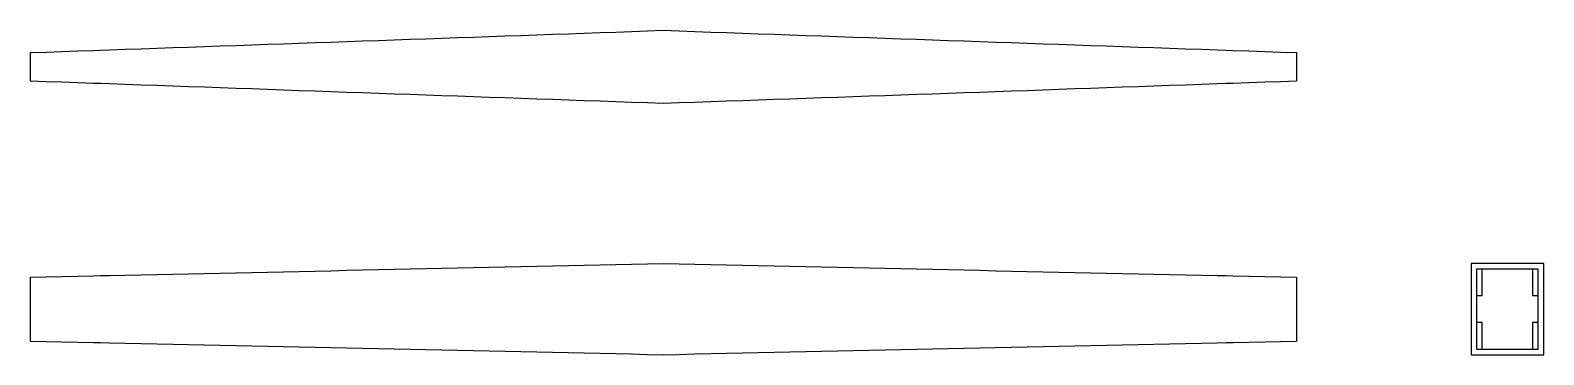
# Model space of a CAD drawing. Header units: inches. Extents: x 0 to 10.8, y -0.3 to 2.
import ezdxf

# ---------------------------------------------------------------- set-up
doc = ezdxf.new("R2010")
doc.units = ezdxf.units.IN

msp = doc.modelspace()

# ---------------------------------------------------------------- linework, layer by layer
at = {"layer": 'FRONT'}
for p, q in [((4.3875, 0.320817), (4.5, 0.323218)), ((4.5, 0.323218), (4.6125, 0.320817)), ((0, 0.227197), (0.1125, 0.229597)), ((0, 0.227197), (0, -0.227197)), ((0.1125, 0.229597), (0.225, 0.231998)), ((0.225, 0.231998), (0.3375, 0.234398)), ((0.3375, 0.234398), (0.45, 0.236799)), ((0.45, 0.236799), (0.5, 0.237866)), ((0.5, 0.237866), (0.5625, 0.239199)), ((0.5625, 0.239199), (0.675, 0.2416)), ((0.675, 0.2416), (0.7875, 0.244)), ((0.7875, 0.244), (0.9, 0.246401)), ((0.9, 0.246401), (1.0125, 0.248801)), ((1.0125, 0.248801), (1.125, 0.251202)), ((1.125, 0.251202), (1.2375, 0.253602)), ((1.2375, 0.253602), (1.35, 0.256003)), ((1.35, 0.256003), (1.4625, 0.258404)), ((1.4625, 0.258404), (1.575, 0.260804)), ((1.575, 0.260804), (1.6875, 0.263205)), ((1.6875, 0.263205), (1.8, 0.265605)), ((1.8, 0.265605), (1.9125, 0.268006)), ((1.9125, 0.268006), (2.025, 0.270406)), ((2.025, 0.270406), (2.1375, 0.272807)), ((2.1375, 0.272807), (2.25, 0.275207)), ((2.25, 0.275207), (2.3625, 0.277608)), ((2.3625, 0.277608), (2.475, 0.280008)), ((2.475, 0.280008), (2.5875, 0.282409)), ((2.5875, 0.282409), (2.7, 0.284809)), ((2.7, 0.284809), (2.8125, 0.28721)), ((2.8125, 0.28721), (2.925, 0.28961)), ((2.925, 0.28961), (3.0375, 0.292011)), ((3.0375, 0.292011), (3.15, 0.294411)), ((3.15, 0.294411), (3.2625, 0.296812)), ((3.2625, 0.296812), (3.375, 0.299213)), ((3.375, 0.299213), (3.4875, 0.301613)), ((3.4875, 0.301613), (3.6, 0.304014)), ((3.6, 0.304014), (3.7125, 0.306414)), ((3.7125, 0.306414), (3.825, 0.308815)), ((3.825, 0.308815), (3.9375, 0.311215)), ((3.9375, 0.311215), (4.05, 0.313616)), ((4.05, 0.313616), (4.1625, 0.316016)), ((4.1625, 0.316016), (4.275, 0.318417)), ((4.275, 0.318417), (4.3875, 0.320817)), ((4.6125, 0.320817), (4.725, 0.318417)), ((4.725, 0.318417), (4.8375, 0.316016)), ((4.8375, 0.316016), (4.95, 0.313616)), ((4.95, 0.313616), (5.0625, 0.311215)), ((5.0625, 0.311215), (5.175, 0.308815)), ((5.175, 0.308815), (5.2875, 0.306414)), ((5.2875, 0.306414), (5.4, 0.304014)), ((5.4, 0.304014), (5.5125, 0.301613)), ((5.5125, 0.301613), (5.625, 0.299213)), ((5.625, 0.299213), (5.7375, 0.296812)), ((5.7375, 0.296812), (5.85, 0.294411)), ((5.85, 0.294411), (5.9625, 0.292011)), ((5.9625, 0.292011), (6.075, 0.28961)), ((6.075, 0.28961), (6.1875, 0.28721)), ((6.1875, 0.28721), (6.3, 0.284809)), ((6.3, 0.284809), (6.4125, 0.282409)), ((6.4125, 0.282409), (6.525, 0.280008)), ((6.525, 0.280008), (6.6375, 0.277608)), ((6.6375, 0.277608), (6.75, 0.275207)), ((6.75, 0.275207), (6.8625, 0.272807)), ((6.8625, 0.272807), (6.975, 0.270406)), ((6.975, 0.270406), (7.0875, 0.268006)), ((7.0875, 0.268006), (7.2, 0.265605)), ((7.2, 0.265605), (7.3125, 0.263205)), ((7.3125, 0.263205), (7.425, 0.260804)), ((7.425, 0.260804), (7.5375, 0.258404)), ((7.5375, 0.258404), (7.65, 0.256003)), ((7.65, 0.256003), (7.7625, 0.253602)), ((7.7625, 0.253602), (7.875, 0.251202)), ((7.875, 0.251202), (7.9875, 0.248801)), ((7.9875, 0.248801), (8.1, 0.246401)), ((8.1, 0.246401), (8.2125, 0.244)), ((8.2125, 0.244), (8.325, 0.2416)), ((8.325, 0.2416), (8.4375, 0.239199)), ((8.4375, 0.239199), (8.5, 0.237866)), ((8.5, 0.237866), (8.55, 0.236799)), ((8.55, 0.236799), (8.6625, 0.234398)), ((8.6625, 0.234398), (8.775, 0.231998)), ((8.775, 0.231998), (8.8875, 0.229597)), ((8.8875, 0.229597), (9, 0.227197)), ((9, 0.227197), (9, -0.227197)), ((0, -0.227197), (0.1125, -0.229597)), ((0.1125, -0.229597), (0.225, -0.231998)), ((0.225, -0.231998), (0.3375, -0.234398)), ((0.3375, -0.234398), (0.45, -0.236799)), ((0.45, -0.236799), (0.5, -0.237866)), ((0.5, -0.237866), (0.5625, -0.239199)), ((0.5625, -0.239199), (0.675, -0.2416)), ((0.675, -0.2416), (0.7875, -0.244)), ((0.7875, -0.244), (0.9, -0.246401)), ((0.9, -0.246401), (1.0125, -0.248801)), ((1.0125, -0.248801), (1.125, -0.251202)), ((1.125, -0.251202), (1.2375, -0.253602)), ((1.2375, -0.253602), (1.35, -0.256003)), ((1.35, -0.256003), (1.4625, -0.258404)), ((1.4625, -0.258404), (1.575, -0.260804)), ((1.575, -0.260804), (1.6875, -0.263205)), ((1.6875, -0.263205), (1.8, -0.265605)), ((1.8, -0.265605), (1.9125, -0.268006)), ((1.9125, -0.268006), (2.025, -0.270406)), ((2.025, -0.270406), (2.1375, -0.272807)), ((2.1375, -0.272807), (2.25, -0.275207)), ((2.25, -0.275207), (2.3625, -0.277608)), ((2.3625, -0.277608), (2.475, -0.280008)), ((2.475, -0.280008), (2.5875, -0.282409)), ((2.5875, -0.282409), (2.7, -0.284809)), ((2.7, -0.284809), (2.8125, -0.28721)), ((2.8125, -0.28721), (2.925, -0.28961)), ((2.925, -0.28961), (3.0375, -0.292011)), ((3.0375, -0.292011), (3.15, -0.294411)), ((3.15, -0.294411), (3.2625, -0.296812)), ((3.2625, -0.296812), (3.375, -0.299213)), ((3.375, -0.299213), (3.4875, -0.301613)), ((3.4875, -0.301613), (3.6, -0.304014)), ((3.6, -0.304014), (3.7125, -0.306414)), ((3.7125, -0.306414), (3.825, -0.308815)), ((3.825, -0.308815), (3.9375, -0.311215)), ((3.9375, -0.311215), (4.05, -0.313616)), ((4.05, -0.313616), (4.1625, -0.316016)), ((4.1625, -0.316016), (4.275, -0.318417)), ((4.275, -0.318417), (4.3875, -0.320817)), ((4.3875, -0.320817), (4.5, -0.323218)), ((4.5, -0.323218), (4.6125, -0.320817)), ((4.6125, -0.320817), (4.725, -0.318417)), ((4.725, -0.318417), (4.8375, -0.316016)), ((4.8375, -0.316016), (4.95, -0.313616)), ((4.95, -0.313616), (5.0625, -0.311215)), ((5.0625, -0.311215), (5.175, -0.308815)), ((5.175, -0.308815), (5.2875, -0.306414)), ((5.2875, -0.306414), (5.4, -0.304014)), ((5.4, -0.304014), (5.5125, -0.301613)), ((5.5125, -0.301613), (5.625, -0.299213)), ((5.625, -0.299213), (5.7375, -0.296812)), ((5.7375, -0.296812), (5.85, -0.294411)), ((5.85, -0.294411), (5.9625, -0.292011)), ((5.9625, -0.292011), (6.075, -0.28961)), ((6.075, -0.28961), (6.1875, -0.28721)), ((6.1875, -0.28721), (6.3, -0.284809)), ((6.3, -0.284809), (6.4125, -0.282409)), ((6.4125, -0.282409), (6.525, -0.280008)), ((6.525, -0.280008), (6.6375, -0.277608)), ((6.6375, -0.277608), (6.75, -0.275207)), ((6.75, -0.275207), (6.8625, -0.272807)), ((6.8625, -0.272807), (6.975, -0.270406)), ((6.975, -0.270406), (7.0875, -0.268006)), ((7.0875, -0.268006), (7.2, -0.265605)), ((7.2, -0.265605), (7.3125, -0.263205)), ((7.3125, -0.263205), (7.425, -0.260804)), ((7.425, -0.260804), (7.5375, -0.258404)), ((7.5375, -0.258404), (7.65, -0.256003)), ((7.65, -0.256003), (7.7625, -0.253602)), ((7.7625, -0.253602), (7.875, -0.251202)), ((7.875, -0.251202), (7.9875, -0.248801)), ((7.9875, -0.248801), (8.1, -0.246401)), ((8.1, -0.246401), (8.2125, -0.244)), ((8.2125, -0.244), (8.325, -0.2416)), ((8.325, -0.2416), (8.4375, -0.239199)), ((8.4375, -0.239199), (8.5, -0.237866)), ((8.5, -0.237866), (8.55, -0.236799)), ((8.55, -0.236799), (8.6625, -0.234398)), ((8.6625, -0.234398), (8.775, -0.231998)), ((8.775, -0.231998), (8.8875, -0.229597)), ((8.8875, -0.229597), (9, -0.227197))]:
    msp.add_line(p, q, dxfattribs=at)
at = {"layer": 'SECTION'}
for p, q in [((10.758439, 0.323218), (10.241561, 0.323218)), ((10.241561, 0.323218), (10.241561, -0.323218)), ((10.758439, -0.323218), (10.758439, 0.323218)), ((10.718439, 0.283218), (10.281561, 0.283218)), ((10.281561, 0.283218), (10.281561, -0.283218)), ((10.321561, 0.283218), (10.281561, 0.283218)), ((10.281561, 0.283218), (10.281561, 0.095732)), ((10.321561, 0.095732), (10.321561, 0.283218)), ((10.718439, 0.283218), (10.678439, 0.283218)), ((10.678439, 0.283218), (10.678439, 0.095732)), ((10.718439, -0.283218), (10.718439, 0.283218)), ((10.718439, 0.095732), (10.718439, 0.283218)), ((10.281561, 0.095732), (10.321561, 0.095732)), ((10.678439, 0.095732), (10.718439, 0.095732)), ((10.321561, -0.095732), (10.281561, -0.095732)), ((10.281561, -0.095732), (10.281561, -0.283218)), ((10.321561, -0.283218), (10.321561, -0.095732)), ((10.718439, -0.095732), (10.678439, -0.095732)), ((10.678439, -0.095732), (10.678439, -0.283218)), ((10.718439, -0.283218), (10.718439, -0.095732)), ((10.281561, -0.283218), (10.718439, -0.283218)), ((10.281561, -0.283218), (10.321561, -0.283218)), ((10.678439, -0.283218), (10.718439, -0.283218)), ((10.241561, -0.323218), (10.758439, -0.323218))]:
    msp.add_line(p, q, dxfattribs=at)
at = {"layer": 'TOP'}
for p, q in [((3.2625, 1.934522), (3.375, 1.938483)), ((3.375, 1.938483), (3.4875, 1.942444)), ((3.4875, 1.942444), (3.6, 1.946405)), ((3.6, 1.946405), (3.7125, 1.950366)), ((3.7125, 1.950366), (3.825, 1.954327)), ((3.825, 1.954327), (3.9375, 1.958288)), ((3.9375, 1.958288), (4.05, 1.962249)), ((4.05, 1.962249), (4.1625, 1.96621)), ((4.1625, 1.96621), (4.275, 1.970171)), ((4.275, 1.970171), (4.3875, 1.974132)), ((4.3875, 1.974132), (4.5, 1.978093)), ((4.5, 1.978093), (4.6125, 1.974132)), ((4.6125, 1.974132), (4.725, 1.970171)), ((4.725, 1.970171), (4.8375, 1.96621)), ((4.8375, 1.96621), (4.95, 1.962249)), ((4.95, 1.962249), (5.0625, 1.958288)), ((5.0625, 1.958288), (5.175, 1.954327)), ((5.175, 1.954327), (5.2875, 1.950366)), ((5.2875, 1.950366), (5.4, 1.946405)), ((5.4, 1.946405), (5.5125, 1.942444)), ((5.5125, 1.942444), (5.625, 1.938483)), ((5.625, 1.938483), (5.7375, 1.934522)), ((0.225, 1.827575), (0.3375, 1.831536)), ((0.3375, 1.831536), (0.45, 1.835497)), ((0.45, 1.835497), (0.5, 1.837258)), ((0.5, 1.837258), (0.5625, 1.839458)), ((0.5625, 1.839458), (0.675, 1.843419)), ((0.675, 1.843419), (0.7875, 1.84738)), ((0.7875, 1.84738), (0.9, 1.851341)), ((0.9, 1.851341), (1.0125, 1.855302)), ((1.0125, 1.855302), (1.125, 1.859263)), ((1.125, 1.859263), (1.2375, 1.863224)), ((1.2375, 1.863224), (1.35, 1.867185)), ((1.35, 1.867185), (1.4625, 1.871146)), ((1.4625, 1.871146), (1.575, 1.875107)), ((1.575, 1.875107), (1.6875, 1.879068)), ((1.6875, 1.879068), (1.8, 1.883029)), ((1.8, 1.883029), (1.9125, 1.88699)), ((1.9125, 1.88699), (2.025, 1.890951)), ((2.025, 1.890951), (2.1375, 1.894912)), ((2.1375, 1.894912), (2.25, 1.898873)), ((2.25, 1.898873), (2.3625, 1.902834)), ((2.3625, 1.902834), (2.475, 1.906795)), ((2.475, 1.906795), (2.5875, 1.910756)), ((2.5875, 1.910756), (2.7, 1.914717)), ((2.7, 1.914717), (2.8125, 1.918678)), ((2.8125, 1.918678), (2.925, 1.922639)), ((2.925, 1.922639), (3.0375, 1.9266)), ((3.0375, 1.9266), (3.15, 1.930561)), ((3.15, 1.930561), (3.2625, 1.934522)), ((5.7375, 1.934522), (5.85, 1.930561)), ((5.85, 1.930561), (5.9625, 1.9266)), ((5.9625, 1.9266), (6.075, 1.922639)), ((6.075, 1.922639), (6.1875, 1.918678)), ((6.1875, 1.918678), (6.3, 1.914717)), ((6.3, 1.914717), (6.4125, 1.910756)), ((6.4125, 1.910756), (6.525, 1.906795)), ((6.525, 1.906795), (6.6375, 1.902834)), ((6.6375, 1.902834), (6.75, 1.898873)), ((6.75, 1.898873), (6.8625, 1.894912)), ((6.8625, 1.894912), (6.975, 1.890951)), ((6.975, 1.890951), (7.0875, 1.88699)), ((7.0875, 1.88699), (7.2, 1.883029)), ((7.2, 1.883029), (7.3125, 1.879068)), ((7.3125, 1.879068), (7.425, 1.875107)), ((7.425, 1.875107), (7.5375, 1.871146)), ((7.5375, 1.871146), (7.65, 1.867185)), ((7.65, 1.867185), (7.7625, 1.863224)), ((7.7625, 1.863224), (7.875, 1.859263)), ((7.875, 1.859263), (7.9875, 1.855302)), ((7.9875, 1.855302), (8.1, 1.851341)), ((8.1, 1.851341), (8.2125, 1.84738)), ((8.2125, 1.84738), (8.325, 1.843419)), ((8.325, 1.843419), (8.4375, 1.839458)), ((8.4375, 1.839458), (8.5, 1.837258)), ((8.5, 1.837258), (8.55, 1.835497)), ((8.55, 1.835497), (8.6625, 1.831536)), ((8.6625, 1.831536), (8.775, 1.827575)), ((0, 1.819653), (0.1125, 1.823614)), ((0, 1.819653), (0, 1.619653)), ((0.1125, 1.823614), (0.225, 1.827575)), ((8.775, 1.827575), (8.8875, 1.823614)), ((8.8875, 1.823614), (9, 1.819653)), ((9, 1.819653), (9, 1.619653)), ((0, 1.619653), (0.1125, 1.615692)), ((0.1125, 1.615692), (0.225, 1.611731)), ((8.775, 1.611731), (8.8875, 1.615692)), ((8.8875, 1.615692), (9, 1.619653)), ((0.225, 1.611731), (0.3375, 1.60777)), ((0.3375, 1.60777), (0.45, 1.603809)), ((0.45, 1.603809), (0.5, 1.602049)), ((0.5, 1.602049), (0.5625, 1.599849)), ((0.5625, 1.599849), (0.675, 1.595888)), ((0.675, 1.595888), (0.7875, 1.591927)), ((0.7875, 1.591927), (0.9, 1.587966)), ((0.9, 1.587966), (1.0125, 1.584005)), ((1.0125, 1.584005), (1.125, 1.580044)), ((1.125, 1.580044), (1.2375, 1.576083)), ((1.2375, 1.576083), (1.35, 1.572122)), ((1.35, 1.572122), (1.4625, 1.568161)), ((1.4625, 1.568161), (1.575, 1.5642)), ((1.575, 1.5642), (1.6875, 1.560239)), ((1.6875, 1.560239), (1.8, 1.556278)), ((1.8, 1.556278), (1.9125, 1.552317)), ((1.9125, 1.552317), (2.025, 1.548356)), ((2.025, 1.548356), (2.1375, 1.544395)), ((2.1375, 1.544395), (2.25, 1.540434)), ((2.25, 1.540434), (2.3625, 1.536473)), ((2.3625, 1.536473), (2.475, 1.532512)), ((2.475, 1.532512), (2.5875, 1.528551)), ((2.5875, 1.528551), (2.7, 1.52459)), ((2.7, 1.52459), (2.8125, 1.520629)), ((2.8125, 1.520629), (2.925, 1.516668)), ((2.925, 1.516668), (3.0375, 1.512707)), ((3.0375, 1.512707), (3.15, 1.508746)), ((3.15, 1.508746), (3.2625, 1.504785)), ((5.7375, 1.504785), (5.85, 1.508746)), ((5.85, 1.508746), (5.9625, 1.512707)), ((5.9625, 1.512707), (6.075, 1.516668)), ((6.075, 1.516668), (6.1875, 1.520629)), ((6.1875, 1.520629), (6.3, 1.52459)), ((6.3, 1.52459), (6.4125, 1.528551)), ((6.4125, 1.528551), (6.525, 1.532512)), ((6.525, 1.532512), (6.6375, 1.536473)), ((6.6375, 1.536473), (6.75, 1.540434)), ((6.75, 1.540434), (6.8625, 1.544395)), ((6.8625, 1.544395), (6.975, 1.548356)), ((6.975, 1.548356), (7.0875, 1.552317)), ((7.0875, 1.552317), (7.2, 1.556278)), ((7.2, 1.556278), (7.3125, 1.560239)), ((7.3125, 1.560239), (7.425, 1.5642)), ((7.425, 1.5642), (7.5375, 1.568161)), ((7.5375, 1.568161), (7.65, 1.572122)), ((7.65, 1.572122), (7.7625, 1.576083)), ((7.7625, 1.576083), (7.875, 1.580044)), ((7.875, 1.580044), (7.9875, 1.584005)), ((7.9875, 1.584005), (8.1, 1.587966)), ((8.1, 1.587966), (8.2125, 1.591927)), ((8.2125, 1.591927), (8.325, 1.595888)), ((8.325, 1.595888), (8.4375, 1.599849)), ((8.4375, 1.599849), (8.5, 1.602049)), ((8.5, 1.602049), (8.55, 1.603809)), ((8.55, 1.603809), (8.6625, 1.60777)), ((8.6625, 1.60777), (8.775, 1.611731)), ((3.2625, 1.504785), (3.375, 1.500824)), ((3.375, 1.500824), (3.4875, 1.496863)), ((3.4875, 1.496863), (3.6, 1.492902)), ((3.6, 1.492902), (3.7125, 1.488941)), ((3.7125, 1.488941), (3.825, 1.48498)), ((3.825, 1.48498), (3.9375, 1.481019)), ((3.9375, 1.481019), (4.05, 1.477058)), ((4.05, 1.477058), (4.1625, 1.473097)), ((4.1625, 1.473097), (4.275, 1.469136)), ((4.275, 1.469136), (4.3875, 1.465175)), ((4.3875, 1.465175), (4.5, 1.461214)), ((4.5, 1.461214), (4.6125, 1.465175)), ((4.6125, 1.465175), (4.725, 1.469136)), ((4.725, 1.469136), (4.8375, 1.473097)), ((4.8375, 1.473097), (4.95, 1.477058)), ((4.95, 1.477058), (5.0625, 1.481019)), ((5.0625, 1.481019), (5.175, 1.48498)), ((5.175, 1.48498), (5.2875, 1.488941)), ((5.2875, 1.488941), (5.4, 1.492902)), ((5.4, 1.492902), (5.5125, 1.496863)), ((5.5125, 1.496863), (5.625, 1.500824)), ((5.625, 1.500824), (5.7375, 1.504785))]:
    msp.add_line(p, q, dxfattribs=at)

doc.saveas('drawing.dxf')
